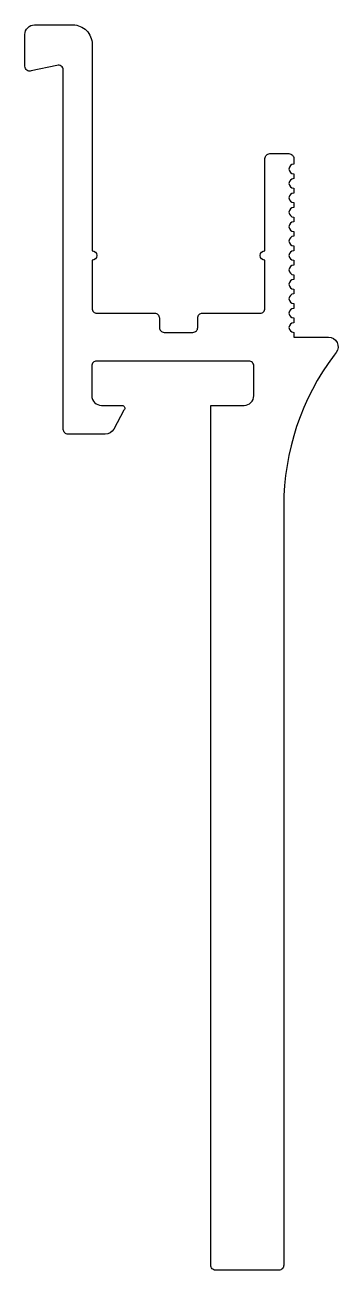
# Model space of a CAD drawing. Extents: x 172.7 to 189, y 174.9 to 239.7.
import ezdxf

# ---------------------------------------------------------------- set-up
doc = ezdxf.new("R2010")
doc.units = 0
doc.layers.get('0').update_dxf_attribs({"linetype": 'CONTINUOUS'})

msp = doc.modelspace()

# ---------------------------------------------------------------- linework, layer by layer
at = {"color": 7, "linetype": 'CONTINUOUS'}
msp.add_lwpolyline([(181.711, 224.448, -0.414214), (181.961, 224.698), (184.961, 224.698, 0.414214), (185.211, 224.948), (185.211, 227.448, -1), (185.211, 227.948), (185.211, 232.748, -0.414214), (185.461, 232.998), (186.461, 232.998, -0.414214), (186.711, 232.748), (186.711, 232.448, 1), (186.711, 231.948), (186.711, 231.698, 1), (186.711, 231.198), (186.711, 230.948, 1), (186.711, 230.448), (186.711, 230.198, 1), (186.711, 229.698), (186.711, 229.448, 1), (186.711, 228.948), (186.711, 228.698, 1), (186.711, 228.198), (186.711, 227.948, 1), (186.711, 227.448), (186.711, 227.198, 1), (186.711, 226.698), (186.711, 226.448, 1), (186.711, 225.948), (186.711, 225.698, 1), (186.711, 225.198), (186.711, 224.948, 1), (186.711, 224.448), (186.711, 224.198, 1), (186.711, 223.698), (186.711, 223.448), (188.519, 223.448, -0.619075), (188.918, 222.647), (188.811, 222.506, 0.163051), (186.188, 214.674), (186.188, 175.148, -0.414214), (185.938, 174.898), (182.638, 174.898, -0.414214), (182.388, 175.148), (182.388, 219.898), (184.128, 219.898, 0.414214), (184.628, 220.398), (184.628, 221.948, 0.414214), (184.378, 222.198), (176.444, 222.198, 0.414214), (176.194, 221.948), (176.194, 220.398, 0.414214), (176.694, 219.898), (177.761, 219.898, -0.669935), (177.867, 219.641), (177.34, 218.661, -0.276112), (176.899, 218.398), (174.961, 218.398, -0.414214), (174.711, 218.648), (174.711, 237.351, 0.511918), (174.382, 237.588), (173.04, 237.308, -0.511918), (172.711, 237.545), (172.711, 239.198, -0.414214), (173.211, 239.698), (175.211, 239.698, -0.414214), (176.211, 238.698), (176.211, 227.948, -1), (176.211, 227.448), (176.211, 224.948, 0.414214), (176.461, 224.698), (179.461, 224.698, -0.414214), (179.711, 224.448), (179.711, 223.948, 0.414214), (179.961, 223.698), (181.461, 223.698, 0.414214), (181.711, 223.948)], format="xyb", close=True, dxfattribs=at)

doc.saveas('drawing.dxf')
